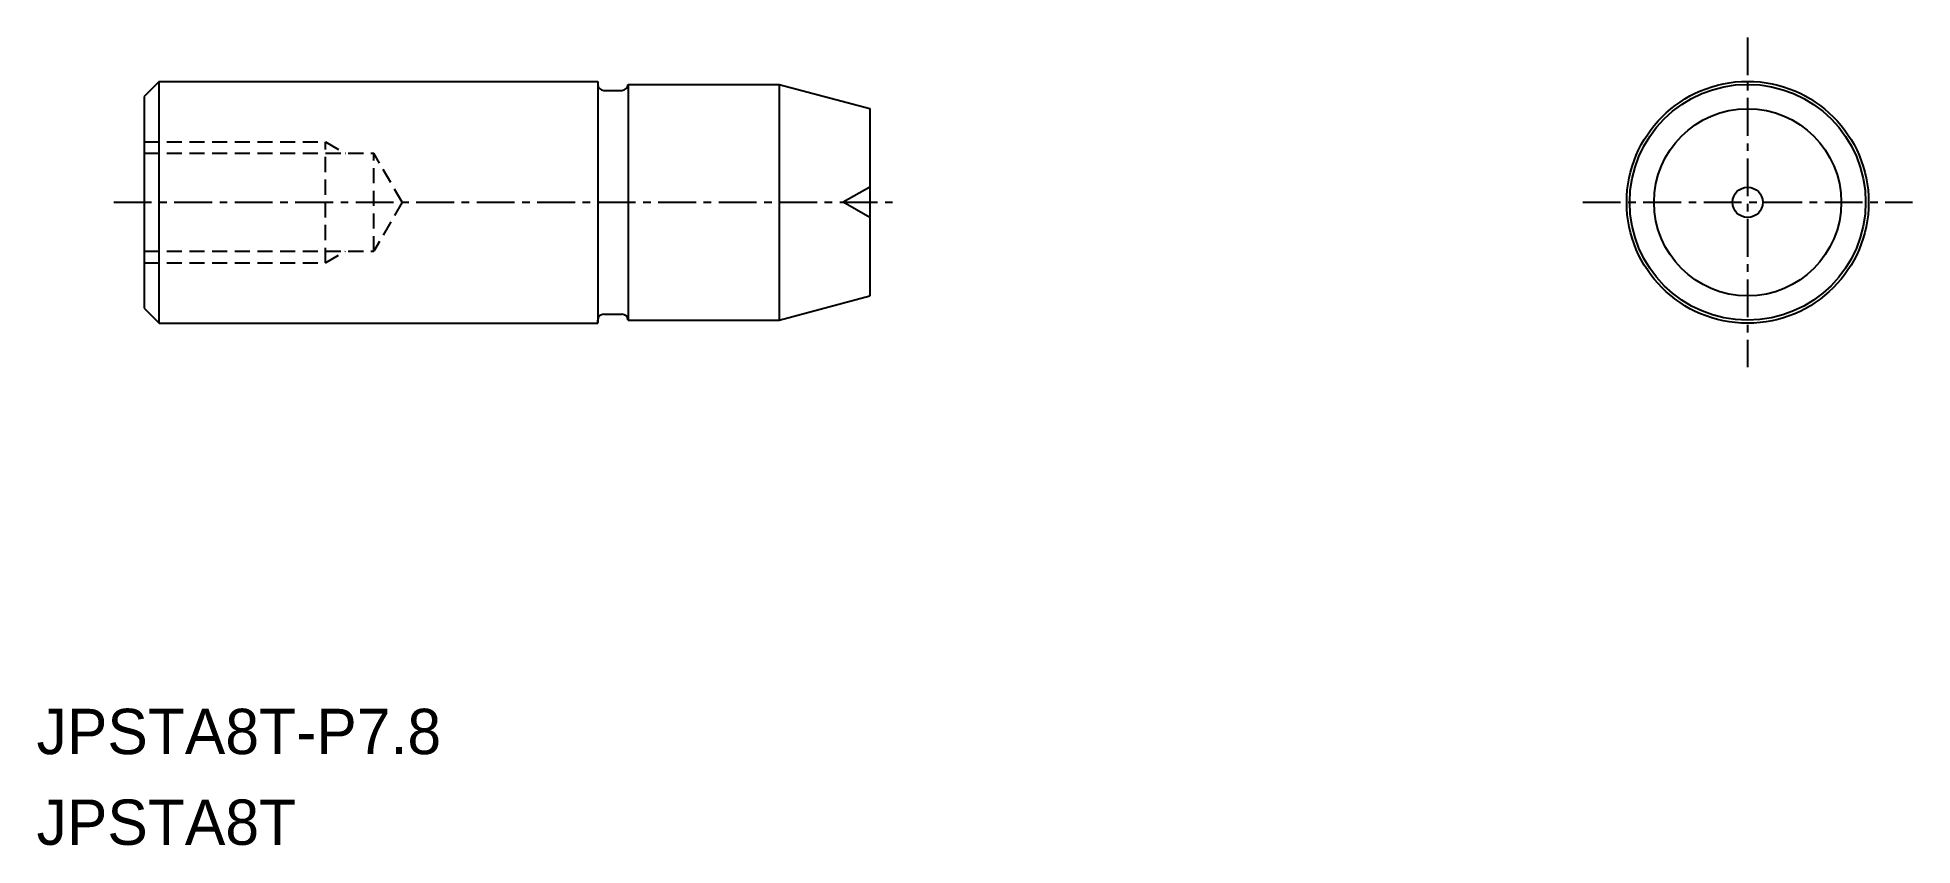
# Model space of a CAD drawing. Extents: x -1605.1 to -1543.1, y -450 to -423.2.
import ezdxf

# ---------------------------------------------------------------- set-up
doc = ezdxf.new("R2010")
doc.units = 0
doc.linetypes.add('CENTER', pattern=[2, 1.25, -0.25, 0.25, -0.25])
doc.linetypes.add('DASHED', pattern=[0.75, 0.5, -0.25])
doc.layers.get('0').update_dxf_attribs({"linetype": 'CONTINUOUS'})
doc.layers.add('CENTER', color=1, linetype='CENTER')

msp = doc.modelspace()

# ---------------------------------------------------------------- linework, layer by layer
at = {"color": 7, "linetype": 'CONTINUOUS'}
for p, q in [((-1601.097, -424.698), (-1601.597, -425.198)), ((-1601.597, -425.198), (-1601.597, -432.198)), ((-1601.097, -424.698), (-1586.597, -424.698)), ((-1601.097, -432.698), (-1601.097, -424.698)), ((-1586.597, -424.698), (-1586.597, -424.798)), ((-1586.397, -424.998), (-1585.797, -424.998)), ((-1585.597, -424.798), (-1585.597, -424.798)), ((-1585.597, -424.798), (-1580.597, -424.798)), ((-1580.597, -424.798), (-1577.597, -425.601)), ((-1577.597, -425.601), (-1577.597, -431.794)), ((-1580.597, -432.598), (-1577.597, -431.794)), ((-1601.597, -432.198), (-1601.097, -432.698)), ((-1601.097, -432.698), (-1586.597, -432.698)), ((-1586.597, -432.698), (-1586.597, -432.598)), ((-1586.397, -432.398), (-1585.797, -432.398)), ((-1585.597, -432.598), (-1580.597, -432.598)), ((-1585.597, -432.598), (-1585.597, -432.598))]:
    msp.add_line(p, q, dxfattribs=at)
for p, q in [((-1586.597, -424.698), (-1586.597, -432.698)), ((-1585.597, -424.798), (-1585.597, -432.598))]:
    msp.add_line(p, q)
at = {"linetype": 'CONTINUOUS'}
msp.add_line((-1580.597, -424.798), (-1580.597, -432.598), dxfattribs=at)
at = {"color": 3, "linetype": 'DASHED'}
for p, q in [((-1601.597, -426.698), (-1595.597, -426.698)), ((-1601.597, -427.077), (-1593.997, -427.077)), ((-1595.597, -430.698), (-1595.597, -426.698)), ((-1595.597, -426.698), (-1594.941, -427.077)), ((-1593.997, -430.319), (-1593.997, -427.077)), ((-1593.062, -428.698), (-1593.997, -427.077)), ((-1593.062, -428.698), (-1593.997, -430.319)), ((-1601.597, -430.319), (-1593.997, -430.319)), ((-1601.597, -430.698), (-1595.597, -430.698)), ((-1595.597, -430.698), (-1594.941, -430.319))]:
    msp.add_line(p, q, dxfattribs=at)
at = {"color": 3}
for p in [(-1577.597, -428.198), (-1577.597, -429.198)]:
    msp.add_line(p, (-1578.48, -428.698), dxfattribs=at)
at = {"linetype": 'CONTINUOUS'}
for radius in [4, 3.9]:
    msp.add_circle((-1548.578, -428.698), radius, dxfattribs=at)
for radius in [3.096, 0.5]:
    msp.add_circle((-1548.578, -428.698), radius)
at = {"color": 7, "linetype": 'CONTINUOUS'}
for centre, start, end in [((-1586.397, -424.798), 180, 270), ((-1585.797, -424.798), 270, 0), ((-1586.397, -432.598), 90, 180), ((-1585.797, -432.598), 0, 90)]:
    msp.add_arc(centre, 0.2, start, end, dxfattribs=at)
msp.add_point((-1601.597, -428.698), dxfattribs=at)
at = {"layer": 'CENTER', "color": 1, "linetype": 'CENTER'}
for p, q in [((-1548.578, -423.248), (-1548.578, -434.148)), ((-1602.597, -428.698), (-1576.597, -428.698)), ((-1554.028, -428.698), (-1543.128, -428.698))]:
    msp.add_line(p, q, dxfattribs=at)

# ---------------------------------------------------------------- texts
for s, p in [('JPSTA8T-P7.8', (-1605.152, -446.947)), ('JPSTA8T', (-1605.152, -449.947))]:
    msp.add_text(s, height=1.5).set_placement(p)

doc.saveas('drawing.dxf')
